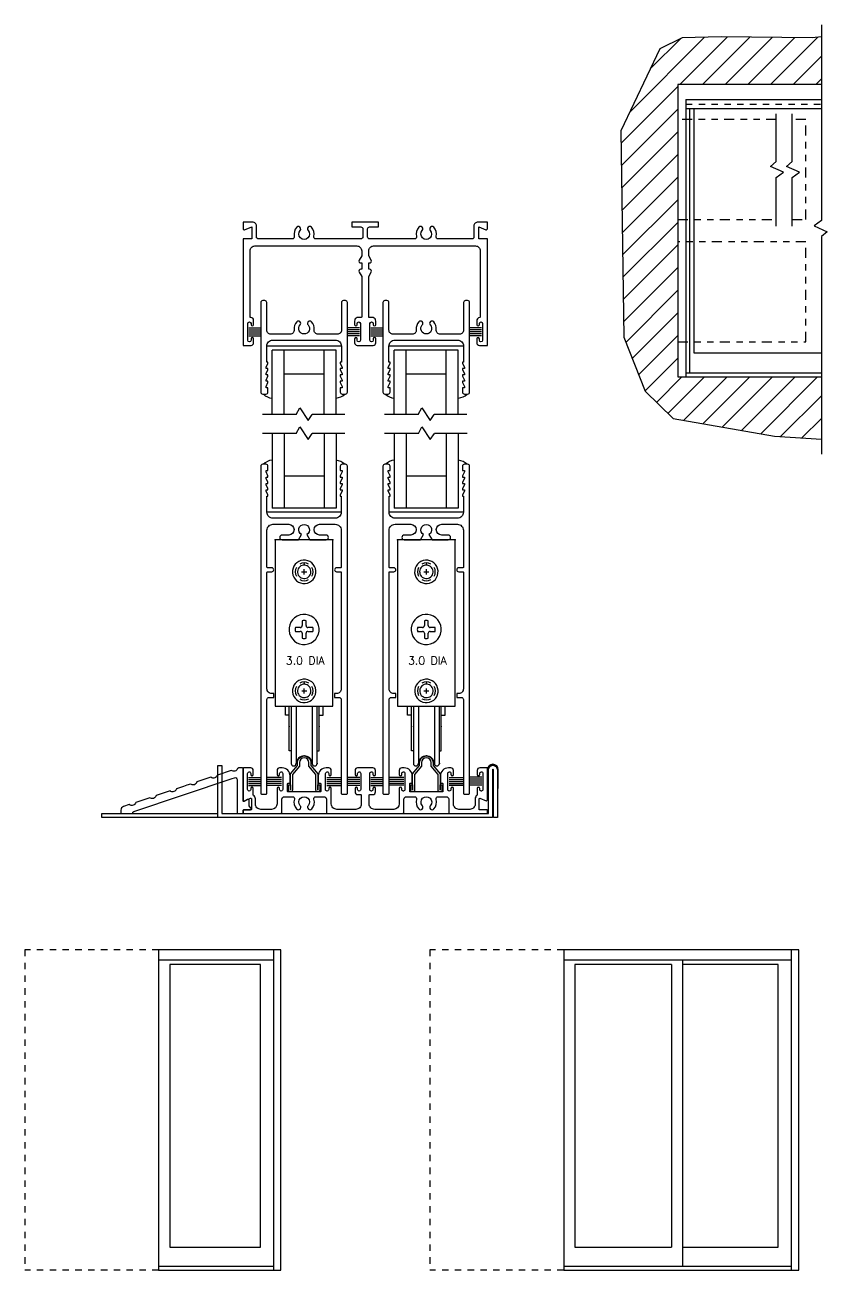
# Model space of a CAD drawing. Extents: x -7 to 43, y -9 to 27.6.
# Drawn here: x -7.05 to 5.48, y -8.97 to 10.47 of the extents above; entities that cross this region are included whole.
import ezdxf
from ezdxf.enums import TextEntityAlignment as Align

# ---------------------------------------------------------------- set-up
doc = ezdxf.new("R2010")
doc.units = 0
doc.header["$LTSCALE"] = 0.25
doc.header["$MEASUREMENT"] = 0
doc.linetypes.add('HIDDEN', pattern=[0.375, 0.25, -0.125])
doc.linetypes.add('PHANTOM2', pattern=[1.25, 0.625, -0.125, 0.125, -0.125, 0.125, -0.125])
doc.layers.get('0').update_dxf_attribs({"linetype": 'CONTINUOUS'})
for name, color, linetype in [('DIM', 7, 'CONTINUOUS'), ('FRAME', 1, 'CONTINUOUS'), ('GLASS-VINYL', 7, 'CONTINUOUS'), ('HEM COVER', 4, 'CONTINUOUS'), ('LATCH', 5, 'CONTINUOUS'), ('MISC', 7, 'CONTINUOUS'), ('POCKET-CLOSER', 1, 'CONTINUOUS'), ('RISER', 7, 'CONTINUOUS'), ('SEAL', 7, 'CONTINUOUS'), ('SILL-PAN', 7, 'CONTINUOUS'), ('TEXT', 7, 'CONTINUOUS')]:
    doc.layers.add(name, color=color, linetype=linetype)
doc.styles.get("Standard").update_dxf_attribs({"font": 'simplex.shx'})

# ---------------------------------------------------------------- blocks, each defined once
blk = doc.blocks.new('2-track head')
blk.add_lwpolyline([(1.983, -0.752), (1.983, -0.491, -1), (2.033, -0.491), (2.033, -0.509, 1), (2.073, -0.509), (2.073, -0.452, 0.348676), (2.033, -0.398), (1.973, -0.398, -0.414214), (1.963, -0.388), (1.963, 0.245), (2.001, 0.31, 0.57735), (1.975, 0.356), (1.963, 0.356), (1.963, 0.455), (1.975, 0.455, 0.57735), (2.001, 0.5), (1.963, 0.566), (1.963, 0.646, -0.414214), (2.038, 0.721), (3.631, 0.721, -0.414214), (3.706, 0.646), (3.706, -0.386, -0.373445), (3.697, -0.396, 0.383001), (3.651, -0.452), (3.651, -0.509, 1), (3.691, -0.509), (3.691, -0.491, -1), (3.741, -0.491), (3.741, -0.752, -1), (3.691, -0.752), (3.691, -0.729, 1), (3.651, -0.729), (3.651, -0.791, 0.414214), (3.691, -0.832), (3.816, -0.832), (3.816, 0.831), (3.681, 0.831), (3.681, 1.019), (3.794, 0.975, 0.528549), (3.816, 0.99), (3.816, 1.094), (3.668, 1.094, 0.414214), (3.606, 1.032), (3.606, 0.862, -0.414214), (3.575, 0.831), (3.045, 0.831, -0.485225), (3.015, 0.87, 0.248879), (2.978, 1.012, 1), (2.924, 0.963, -2.265582), (2.8, 0.963, 1), (2.746, 1.012, 0.248879), (2.709, 0.87, -0.485225), (2.679, 0.831), (1.976, 0.831, -0.414214), (1.945, 0.862), (1.945, 0.988, -0.414214), (1.976, 1.019), (2.118, 1.019), (2.118, 1.094), (1.698, 1.094), (1.698, 1.019), (1.84, 1.019, -0.414214), (1.871, 0.988), (1.871, 0.862, -0.414214), (1.84, 0.831), (1.137, 0.831, -0.485225), (1.107, 0.87, 0.248879), (1.07, 1.012, 1), (1.016, 0.963, -2.265582), (0.892, 0.963, 1), (0.838, 1.012, 0.248879), (0.801, 0.87, -0.485225), (0.771, 0.831), (0.241, 0.831, -0.414214), (0.21, 0.862), (0.21, 1.032, 0.414214), (0.148, 1.094), (0, 1.094), (0, 0.99, 0.528549), (0.022, 0.975), (0.135, 1.019), (0.135, 0.831), (0, 0.831), (0, -0.832), (0.125, -0.832, 0.414214), (0.165, -0.791), (0.165, -0.729, 1), (0.125, -0.729), (0.125, -0.752, -1), (0.075, -0.752), (0.075, -0.491, -1), (0.125, -0.491), (0.125, -0.509, 1), (0.165, -0.509), (0.165, -0.438, 0.443866), (0.121, -0.398, -0.443866), (0.11, -0.388), (0.11, 0.646, -0.414214), (0.185, 0.721), (1.778, 0.721, -0.414214), (1.853, 0.646), (1.853, 0.566), (1.815, 0.5, 0.57735), (1.841, 0.455), (1.853, 0.455), (1.853, 0.356), (1.841, 0.356, 0.57735), (1.815, 0.31), (1.853, 0.245), (1.853, -0.388, -0.414214), (1.843, -0.398), (1.783, -0.398, 0.348676), (1.743, -0.452), (1.743, -0.509, 1), (1.783, -0.509), (1.783, -0.491, -1), (1.833, -0.491), (1.833, -0.752, -1), (1.783, -0.752), (1.783, -0.729, 1), (1.743, -0.729), (1.743, -0.791, 0.414214), (1.783, -0.832), (1.908, -0.832), (2.033, -0.832, 0.414214), (2.073, -0.791), (2.073, -0.729, 1), (2.033, -0.729), (2.033, -0.752, -1)], format="xyb", close=True)
blk = doc.blocks.new('3742 2-track Sill')
blk.add_lwpolyline([(3.539, 0.052), (3.441, 0.052), (3.371, 0.052, -0.414214), (3.286, 0.137), (3.286, 0.324), (3.286, 0.378, 0.414214), (3.266, 0.398), (3.265, 0.398, 0.414214), (3.246, 0.379), (3.246, 0.363, -0.414214), (3.221, 0.338), (3.22, 0.338, -0.414214), (3.196, 0.363), (3.196, 0.614, -0.414214), (3.22, 0.638), (3.221, 0.638, -0.414214), (3.246, 0.614), (3.246, 0.598, 0.414214), (3.265, 0.578), (3.266, 0.578, 0.414214), (3.286, 0.598), (3.286, 0.66, 0.414214), (3.246, 0.7), (3.213, 0.7), (3.206, 0.7, 0.414214), (3.081, 0.575), (3.081, 0.47, 0.414214), (3.091, 0.46), (3.111, 0.46, -0.414214), (3.121, 0.45), (3.121, 0.335, -0.414214), (3.111, 0.325), (2.613, 0.325, -0.414214), (2.603, 0.335), (2.603, 0.45, -0.414214), (2.613, 0.46), (2.633, 0.46, 0.414214), (2.643, 0.47), (2.643, 0.575, 0.414214), (2.518, 0.7), (2.501, 0.7), (2.478, 0.7, 0.414214), (2.438, 0.66), (2.438, 0.598, 0.414214), (2.458, 0.578), (2.459, 0.578, 0.414214), (2.478, 0.598), (2.478, 0.614, -0.414214), (2.502, 0.638), (2.503, 0.638, -0.414214), (2.528, 0.614), (2.528, 0.363, -0.414214), (2.503, 0.338), (2.502, 0.338, -0.414214), (2.478, 0.363), (2.478, 0.379, 0.414214), (2.459, 0.398), (2.458, 0.398, 0.414214), (2.438, 0.378), (2.438, 0.324), (2.438, 0.14, -0.406851), (2.353, 0.052), (2.298, 0.052), (2.231, 0.052), (2.055, 0.052, -0.414214), (1.97, 0.137), (1.97, 0.175), (1.97, 0.274, -0.414214), (1.98, 0.284), (2.028, 0.284, 0.414214), (2.068, 0.324), (2.068, 0.378, 0.414214), (2.048, 0.398), (2.047, 0.398, 0.414214), (2.028, 0.379), (2.028, 0.363, -0.414214), (2.003, 0.338), (2.002, 0.338, -0.414214), (1.978, 0.363), (1.978, 0.614, -0.414214), (2.002, 0.638), (2.003, 0.638, -0.414214), (2.028, 0.614), (2.028, 0.598, 0.414214), (2.047, 0.578), (2.048, 0.578, 0.414214), (2.068, 0.598), (2.068, 0.66, 0.414214), (2.028, 0.7), (1.947, 0.7), (1.869, 0.7), (1.788, 0.7, 0.414214), (1.748, 0.66), (1.748, 0.598, 0.414214), (1.768, 0.578), (1.769, 0.578, 0.414214), (1.788, 0.598), (1.788, 0.614, -0.414214), (1.812, 0.638), (1.813, 0.638, -0.414214), (1.838, 0.614), (1.838, 0.363, -0.414214), (1.813, 0.338), (1.812, 0.338, -0.414214), (1.788, 0.363), (1.788, 0.379, 0.414214), (1.769, 0.398), (1.768, 0.398, 0.414214), (1.748, 0.378), (1.748, 0.324, 0.414214), (1.788, 0.284), (1.836, 0.284, -0.414214), (1.846, 0.274), (1.846, 0.175), (1.846, 0.137, -0.414214), (1.761, 0.052), (1.566, 0.052), (1.494, 0.052), (1.463, 0.052, -0.414214), (1.378, 0.137), (1.378, 0.324), (1.378, 0.378, 0.414214), (1.358, 0.398), (1.357, 0.398, 0.414214), (1.338, 0.379), (1.338, 0.363, -0.414214), (1.313, 0.338), (1.312, 0.338, -0.414214), (1.288, 0.363), (1.288, 0.614, -0.414214), (1.312, 0.638), (1.313, 0.638, -0.414214), (1.338, 0.614), (1.338, 0.598, 0.414214), (1.357, 0.578), (1.358, 0.578, 0.414214), (1.378, 0.598), (1.378, 0.66, 0.414214), (1.338, 0.7), (1.305, 0.7), (1.298, 0.7, 0.414214), (1.173, 0.575), (1.173, 0.47, 0.414214), (1.183, 0.46), (1.203, 0.46, -0.414214), (1.213, 0.45), (1.213, 0.335, -0.414214), (1.203, 0.325), (0.705, 0.325, -0.414214), (0.695, 0.335), (0.695, 0.45, -0.414214), (0.705, 0.46), (0.725, 0.46, 0.414214), (0.735, 0.47), (0.735, 0.575, 0.414214), (0.61, 0.7), (0.593, 0.7), (0.57, 0.7, 0.414214), (0.53, 0.66), (0.53, 0.598, 0.414214), (0.55, 0.578), (0.551, 0.578, 0.414214), (0.57, 0.598), (0.57, 0.614, -0.414214), (0.594, 0.638), (0.595, 0.638, -0.414214), (0.62, 0.614), (0.62, 0.363, -0.414214), (0.595, 0.338), (0.594, 0.338, -0.414214), (0.57, 0.363), (0.57, 0.379, 0.414214), (0.551, 0.398), (0.55, 0.398, 0.414214), (0.53, 0.378), (0.53, 0.324), (0.53, 0.14, -0.406851), (0.445, 0.052), (0.369, 0.052), (0.277, 0.052, -0.414214), (0.192, 0.137), (0.192, 0.215, 0.250492), (0.16, 0.275), (0.16, 0.378, 0.414214), (0.14, 0.398), (0.139, 0.398, 0.414214), (0.12, 0.379), (0.12, 0.363, -0.414214), (0.095, 0.338), (0.094, 0.338, -0.414214), (0.07, 0.363), (0.07, 0.614, -0.414214), (0.094, 0.638), (0.095, 0.638, -0.414214), (0.12, 0.614), (0.12, 0.598, 0.414214), (0.139, 0.578), (0.14, 0.578, 0.414214), (0.16, 0.598), (0.16, 0.66, 0.414214), (0.12, 0.7), (0.01, 0.7, 0.414214), (0, 0.69), (0, 0.292), (0, 0.202, 0.528549), (0.022, 0.188), (0.116, 0.225, -0.528549), (0.13, 0.215), (0.13, 0.054, -0.414214), (0.12, 0.044), (0.01, 0.044, 0.414214), (0, 0.034), (0, 0, 0.414214), (0.01, -0.01), (0.365, -0.01), (0.436, -0.01), (0.585, -0.01, 0.414214), (0.605, 0.01), (0.605, 0.21, -0.414214), (0.645, 0.25), (0.695, 0.25), (0.772, 0.25, -0.499657), (0.801, 0.21, 0.259642), (0.836, 0.06, 1), (0.892, 0.11, -2.247229), (1.016, 0.11, 1), (1.072, 0.06, 0.259642), (1.107, 0.21, -0.499657), (1.136, 0.25), (1.204, 0.25), (1.263, 0.25, -0.414214), (1.303, 0.21), (1.303, 0, 0.414214), (1.313, -0.01), (1.467, -0.01), (1.503, -0.01), (2.298, -0.01), (2.344, -0.01), (2.493, -0.01, 0.414214), (2.513, 0.01), (2.513, 0.21, -0.414214), (2.553, 0.25), (2.603, 0.25), (2.68, 0.25, -0.499657), (2.709, 0.21, 0.259642), (2.744, 0.06, 1), (2.8, 0.11, -2.247229), (2.924, 0.11, 1), (2.98, 0.06, 0.259642), (3.015, 0.21, -0.499657), (3.044, 0.25), (3.112, 0.25), (3.171, 0.25, -0.414214), (3.211, 0.21), (3.211, 0, 0.414214), (3.221, -0.01), (3.375, -0.01), (3.471, -0.01), (3.806, -0.01, 0.414214), (3.816, 0), (3.816, 0.034, 0.414214), (3.806, 0.044), (3.696, 0.044, -0.414214), (3.686, 0.054), (3.686, 0.215, -0.528549), (3.7, 0.225), (3.794, 0.188, 0.528549), (3.816, 0.202), (3.816, 0.292), (3.816, 0.69, 0.414214), (3.806, 0.7), (3.696, 0.7, 0.414214), (3.656, 0.66), (3.656, 0.598, 0.414214), (3.675, 0.578), (3.676, 0.578, 0.414214), (3.696, 0.598), (3.696, 0.614, -0.414214), (3.72, 0.638), (3.721, 0.638, -0.414214), (3.746, 0.614), (3.746, 0.363, -0.414214), (3.721, 0.338), (3.72, 0.338, -0.414214), (3.696, 0.363), (3.696, 0.379, 0.414214), (3.676, 0.398), (3.676, 0.398, 0.414214), (3.656, 0.378), (3.656, 0.275, 0.250492), (3.624, 0.215), (3.624, 0.137, -0.414214)], format="xyb", close=True)
blk = doc.blocks.new('FW1020 STD SILL')
blk.add_lwpolyline([(0.075, 0.457, 1), (-0.075, 0.457), (-0.075, 0.402), (-0.184, 0.272), (-0.184, 0.03, -1), (-0.244, 0.03), (-0.244, 0.109), (-0.214, 0.109), (-0.214, 0.027), (-0.214, 0.283), (-0.105, 0.413), (-0.105, 0.457, -1), (0.105, 0.457), (0.105, 0.413), (0.214, 0.283), (0.214, 0.027), (0.214, 0.109), (0.244, 0.109), (0.244, 0.03, -1), (0.184, 0.03), (0.184, 0.272), (0.075, 0.402)], format="xyb", close=True)
blk = doc.blocks.new('3027 MAMMOTH B-RAIL')
at = {"color": 0}
blk.add_lwpolyline([(0.475, -0.624, 0.414214), (0.506, -0.655), (0.57, -0.655, -0.414214), (0.58, -0.665), (0.58, -2.484, -0.414214), (0.508, -2.556), (0.475, -2.556), (0.475, -2.618), (0.549, -2.618, -0.414214), (0.58, -2.649), (0.58, -4.116, 0.414214), (0.59, -4.126), (0.667, -4.126, 0.414214), (0.677, -4.116), (0.677, 0.993, 0.414214), (0.646, 1.024), (0.596, 1.024, 0.414214), (0.565, 0.993), (0.565, 0.924), (0.595, 0.924), (0.595, 0.904), (0.565, 0.844), (0.565, 0.824), (0.595, 0.824), (0.595, 0.804), (0.565, 0.744), (0.565, 0.724), (0.595, 0.724), (0.595, 0.704), (0.565, 0.644), (0.565, 0.624), (0.595, 0.624), (0.595, 0.604), (0.565, 0.544), (0.565, 0.524), (0.58, 0.524), (0.58, 0.275, -0.414214), (0.486, 0.181), (-0.486, 0.181, -0.414214), (-0.58, 0.275), (-0.58, 0.524), (-0.565, 0.524), (-0.565, 0.544), (-0.595, 0.604), (-0.595, 0.624), (-0.565, 0.624), (-0.565, 0.644), (-0.595, 0.704), (-0.595, 0.724), (-0.565, 0.724), (-0.565, 0.744), (-0.595, 0.804), (-0.595, 0.824), (-0.565, 0.824), (-0.565, 0.844), (-0.595, 0.904), (-0.595, 0.924), (-0.565, 0.924), (-0.565, 0.993, 0.414214), (-0.596, 1.024), (-0.646, 1.024, 0.414214), (-0.677, 0.993), (-0.677, -4.116, 0.414214), (-0.667, -4.126), (-0.59, -4.126, 0.414214), (-0.58, -4.116), (-0.58, -2.649, -0.414214), (-0.549, -2.618), (-0.475, -2.618), (-0.475, -2.556), (-0.508, -2.556, -0.414214), (-0.58, -2.484), (-0.58, -0.665, -0.414214), (-0.57, -0.655), (-0.506, -0.655, 0.414214), (-0.475, -0.624, 0.414214), (-0.506, -0.593), (-0.57, -0.593, -0.414214), (-0.58, -0.583), (-0.58, -0.007, -0.414214), (-0.486, 0.087), (-0.241, 0.087, -1), (-0.241, -0.081), (-0.343, -0.081, 1), (-0.343, -0.156), (-0.09, -0.156), (-0.042, -0.073, -3.732051), (0.042, -0.073), (0.09, -0.156), (0.342, -0.156, 1), (0.342, -0.081), (0.241, -0.081, -1), (0.241, 0.087), (0.486, 0.087, -0.414214), (0.58, -0.007), (0.58, -0.583, -0.414214), (0.57, -0.593), (0.506, -0.593, 0.414214)], format="xyb", close=True, dxfattribs=at)
blk = doc.blocks.new('Roller Assy 3p0 Dia - Side(EX)')
at = {"color": 7}
for p, q in [((-0.45, 0), (-0.45, -2.6)), ((0.45, 0), (-0.45, 0)), ((0.45, -2.6), (0.45, 0)), ((-0.03, -1.263), (-0.03, -1.34)), ((0.03, -1.34), (0.03, -1.263)), ((-0.06, -1.37), (-0.137, -1.37)), ((-0.137, -1.43), (-0.06, -1.43)), ((-0.03, -1.46), (-0.03, -1.537)), ((0.03, -1.537), (0.03, -1.46)), ((0.137, -1.37), (0.06, -1.37)), ((0.06, -1.43), (0.137, -1.43)), ((-0.45, -2.6), (0.45, -2.6)), ((-0.293, -2.74), (-0.293, -2.6)), ((0.297, -2.74), (0.297, -2.6)), ((-0.231, -2.74), (-0.293, -2.74)), ((0.235, -2.74), (0.297, -2.74))]:
    blk.add_line(p, q, dxfattribs=at)
at = {"linetype": 'Continuous'}
for p, q in [((-0.039, -0.5), (0.041, -0.5)), ((0.001, -0.54), (0.001, -0.46)), ((0.002, -2.4), (0.002, -2.32)), ((-0.038, -2.36), (0.042, -2.36))]:
    blk.add_line(p, q, dxfattribs=at)
for p, q in [((-0.233, -3.294), (-0.233, -2.6)), ((-0.202, -2.6), (-0.202, -3.492)), ((-0.124, -2.6), (-0.124, -3.494)), ((0.126, -2.6), (0.126, -3.494)), ((0.204, -3.492), (0.204, -2.6)), ((0.235, -3.294), (0.235, -2.6)), ((-0.202, -3.294), (-0.233, -3.294)), ((0.204, -3.294), (0.235, -3.294))]:
    blk.add_line(p, q)
at = {"color": 7}
for centre, radius, start, end in [((0.001, -0.5), 0.183, 106.169, 106.1378), ((0.001, -0.5), 0.105, 131.0231, 130.9828), ((0, -1.4), 0.235, 117.4668, 117.4309), ((-0.06, -1.34), 0.03, 270, 0), ((0, -1.4), 0.14, 77.6505, 102.3495), ((0.06, -1.34), 0.03, 180, 270), ((0, -1.4), 0.14, 167.6505, 192.3495), ((-0.06, -1.46), 0.03, 0, 90), ((0, -1.4), 0.14, 257.6505, 282.3495), ((0.06, -1.46), 0.03, 90, 180), ((0, -1.4), 0.14, 347.6505, 12.3495), ((0.002, -2.36), 0.183, 106.169, 106.1378), ((0.002, -2.36), 0.105, 131.0231, 130.9828)]:
    blk.add_arc(centre, radius, start, end, dxfattribs=at)
at = {"color": 7, "linetype": 'Continuous'}
for centre, start, end in [((0.001, -0.5), 60, 120), ((0.001, -0.5), 150, 210), ((0.001, -0.5), 330, 30), ((0.001, -0.5), 240, 300), ((0.002, -2.36), 150, 210), ((0.002, -2.36), 60, 120), ((0.002, -2.36), 330, 30), ((0.002, -2.36), 240, 300)]:
    blk.add_arc(centre, 0.14, start, end, dxfattribs=at)
for centre, radius, start, end in [((-0.163, -3.492), 0.0391, 180, 357.1707), ((0.001, -3.5), 0.125, 2.8293, 177.1707), ((0.165, -3.492), 0.0391, 182.8293, 0)]:
    blk.add_arc(centre, radius, start, end)
at = {"color": 7, "linetype": 'ByBlock'}
for p in [(-0.45, 0), (0.45, 0), (0.001, -0.38), (0.002, -2.24)]:
    blk.add_point(p, dxfattribs=at)
at = {"color": 0, "linetype": 'ByBlock'}
for p in [(-0.45, 0), (-0.45, 0), (0.45, 0), (0.45, 0), (-0.233, -2.915), (0.235, -2.915), (-0.124, -3.494), (0.001, -3.375), (0.204, -3.492)]:
    blk.add_point(p, dxfattribs=at)
blk.add_text('3.0 DIA', height=0.125).set_placement((0.017, -1.949), align=Align.CENTER)
blk = doc.blocks.new('3752 RISER')
at = {"color": 1}
blk.add_lwpolyline([(0.122, -0.364), (0.095, -0.328), (0.095, -0.241, 0.57735), (0.071, -0.227), (0.015, -0.259, -0.57735), (0, -0.25), (0, 0.25, 0.414214), (-0.016, 0.266), (-0.07, 0.266, 0.321849), (-0.085, 0.255, -0.530341), (-0.184, 0.228), (-0.402, 0.155, -0.564933), (-0.503, 0.121), (-0.721, 0.048, -0.564933), (-0.821, 0.014), (-0.88, -0.005), (-0.933, -0.023), (-1.039, -0.059, -0.564933), (-1.14, -0.092), (-1.358, -0.165, -0.564933), (-1.459, -0.199), (-1.676, -0.272, -0.564933), (-1.777, -0.306), (-1.866, -0.336, 0.322343), (-1.908, -0.394), (-1.908, -0.444), (-1.727, -0.444, -0.324941), (-1.706, -0.414), (-0.17, 0.101), (-0.135, 0.113, -0.512467), (-0.094, 0.083), (-0.094, -0.386), (-0.094, -0.434, 0.414214), (-0.084, -0.444), (-0.01, -0.444, 0.414214), (0, -0.434), (0, -0.4, -0.414214), (0.01, -0.39), (0.109, -0.39, 0.614986)], format="xyb", close=True, dxfattribs=at)
blk = doc.blocks.new('3004 STD TOP-RAIL')
at = {"color": 5}
blk.add_lwpolyline([(-0.116, 0.106), (-0.116, 0.106, 0.216769), (-0.156, -0.018, -0.448133), (-0.218, -0.087), (-0.521, -0.087, -0.414214), (-0.583, -0.025), (-0.583, 0.405, 0.414214), (-0.614, 0.436), (-0.646, 0.436, 0.414214), (-0.677, 0.405), (-0.677, -0.993, 0.414214), (-0.646, -1.024), (-0.596, -1.024, 0.414214), (-0.565, -0.993), (-0.565, -0.924), (-0.595, -0.924), (-0.595, -0.904), (-0.565, -0.844), (-0.565, -0.824), (-0.595, -0.824), (-0.595, -0.804), (-0.565, -0.744), (-0.565, -0.724), (-0.595, -0.724), (-0.595, -0.704), (-0.565, -0.644), (-0.565, -0.624), (-0.595, -0.624), (-0.595, -0.604), (-0.565, -0.544), (-0.565, -0.524), (-0.583, -0.524), (-0.583, -0.275, -0.414214), (-0.489, -0.181), (0, -0.181), (0.489, -0.181, -0.414214), (0.583, -0.275), (0.583, -0.524), (0.565, -0.524), (0.565, -0.544), (0.595, -0.604), (0.595, -0.624), (0.565, -0.624), (0.565, -0.644), (0.595, -0.704), (0.595, -0.724), (0.565, -0.724), (0.565, -0.744), (0.595, -0.804), (0.595, -0.824), (0.565, -0.824), (0.565, -0.844), (0.595, -0.904), (0.595, -0.924), (0.565, -0.924), (0.565, -0.993, 0.414214), (0.596, -1.024), (0.646, -1.024, 0.414214), (0.677, -0.993), (0.677, 0.405, 0.414214), (0.646, 0.436), (0.614, 0.436, 0.414214), (0.583, 0.405), (0.583, -0.025, -0.414214), (0.521, -0.087), (0.218, -0.087, -0.448133), (0.156, -0.018, 0.216769), (0.116, 0.106, 0.999998), (0.062, 0.057, -0.651692), (0, -0.084, -0.651692), (-0.062, 0.057, 0.999998), (-0.116, 0.106), (-0.116, 0.106)], format="xyb", dxfattribs=at)

msp = doc.modelspace()

# ---------------------------------------------------------------- hatches: boundary and pattern name
at = {"layer": 'DIM'}
h = msp.add_hatch(dxfattribs=at)
h.set_pattern_fill('ANSI31', color=256, scale=2, style=0)
h.paths.add_polyline_path([(5.389, 10.289), (5.248, 10.273), (3.824, 10.288), (3.214, 10.275), (2.869, 10.101), (2.259, 8.819), (2.304, 5.599), (2.635, 4.753), (3.073, 4.328), (4.655, 4.052), (5.389, 4.007), (5.389, 4.978), (3.149, 4.978), (3.149, 9.544), (5.389, 9.544)])

# ---------------------------------------------------------------- linework, layer by layer
at = {"color": 1, "linetype": 'HIDDEN'}
for p, q in [((-7.05, -3.97), (-7.05, -8.97)), ((-4.962, -3.97), (-7.05, -3.97)), ((1.365, -3.97), (-0.723, -3.97)), ((-0.723, -3.97), (-0.723, -8.97)), ((-4.962, -8.97), (-7.05, -8.97)), ((1.365, -8.97), (-0.723, -8.97))]:
    msp.add_line(p, q, dxfattribs=at)
at = {"color": 1}
for p, q in [((-3.05, -3.97), (-4.962, -3.97)), ((-4.962, -3.97), (-4.962, -8.97)), ((-3.161, -8.97), (-3.161, -3.97)), ((-3.05, -8.97), (-3.05, -3.97)), ((5.037, -3.97), (1.365, -3.97)), ((1.365, -3.97), (1.365, -8.97)), ((4.925, -8.97), (4.925, -3.97)), ((5.037, -8.97), (5.037, -3.97)), ((-3.161, -4.13), (-4.962, -4.13)), ((4.925, -4.13), (1.365, -4.13)), ((-4.962, -8.911), (-3.161, -8.911)), ((1.365, -8.911), (4.925, -8.911)), ((-4.962, -8.97), (-3.05, -8.97)), ((1.365, -8.97), (5.037, -8.97))]:
    msp.add_line(p, q, dxfattribs=at)
at = {"color": 5}
for p, q in [((-3.37, -4.2), (-4.786, -4.2)), ((-4.786, -4.2), (-4.786, -8.61)), ((-3.37, -8.61), (-3.37, -4.2)), ((3.047, -4.2), (1.541, -4.2)), ((1.541, -4.2), (1.541, -8.61)), ((3.047, -4.2), (3.047, -8.61)), ((3.223, -4.13), (3.223, -8.911)), ((4.717, -4.2), (3.223, -4.2)), ((4.717, -8.61), (4.717, -4.2)), ((-4.786, -8.61), (-3.37, -8.61)), ((1.541, -8.61), (3.047, -8.61)), ((3.223, -8.61), (4.717, -8.61))]:
    msp.add_line(p, q, dxfattribs=at)
at = {"color": 7}
for points in [[(4.685, 7.331), (4.685, 8.09), (4.8, 8.175), (4.596, 8.266), (4.685, 8.34), (4.685, 9.086)], [(4.935, 7.331), (4.935, 8.09), (5.05, 8.175), (4.846, 8.266), (4.935, 8.34), (4.935, 9.086)]]:
    msp.add_lwpolyline(points, dxfattribs=at)
at = {"layer": 'GLASS-VINYL'}
for p, q in [((-2.106, 5.459), (-3.272, 5.459)), ((-0.198, 5.459), (-1.364, 5.459)), ((-2.189, 5.396), (-3.189, 5.396)), ((-3.189, 4.389), (-3.189, 5.396)), ((-3.001, 4.389), (-3.001, 5.396)), ((-2.376, 4.389), (-2.376, 5.396)), ((-2.189, 4.389), (-2.189, 5.396)), ((-0.281, 5.396), (-1.281, 5.396)), ((-1.281, 4.389), (-1.281, 5.396)), ((-1.093, 4.389), (-1.093, 5.396)), ((-0.468, 4.389), (-0.468, 5.396)), ((-0.281, 4.389), (-0.281, 5.396)), ((-2.376, 5.021), (-3.001, 5.021)), ((-0.468, 5.021), (-1.093, 5.021)), ((-2.814, 4.389), (-2.758, 4.493)), ((-2.758, 4.493), (-2.628, 4.296)), ((-0.906, 4.389), (-0.85, 4.493)), ((-0.85, 4.493), (-0.72, 4.296)), ((-2.814, 4.389), (-3.34, 4.389)), ((-2.628, 4.296), (-2.564, 4.389)), ((-2.054, 4.389), (-2.564, 4.389)), ((-0.906, 4.389), (-1.432, 4.389)), ((-0.72, 4.296), (-0.656, 4.389)), ((-0.146, 4.389), (-0.656, 4.389)), ((-2.813, 4.092), (-3.339, 4.092)), ((-3.189, 4.092), (-3.189, 2.926)), ((-3.001, 4.092), (-3.001, 2.926)), ((-2.813, 4.092), (-2.757, 4.196)), ((-2.757, 4.196), (-2.627, 3.999)), ((-2.627, 3.999), (-2.563, 4.092)), ((-2.053, 4.092), (-2.563, 4.092)), ((-2.376, 4.092), (-2.376, 2.926)), ((-2.189, 4.092), (-2.189, 2.926)), ((-0.905, 4.092), (-1.431, 4.092)), ((-1.281, 4.092), (-1.281, 2.926)), ((-1.093, 4.092), (-1.093, 2.926)), ((-0.905, 4.092), (-0.849, 4.196)), ((-0.849, 4.196), (-0.719, 3.999)), ((-0.719, 3.999), (-0.655, 4.092)), ((-0.145, 4.092), (-0.655, 4.092)), ((-0.468, 4.092), (-0.468, 2.926)), ((-0.281, 4.092), (-0.281, 2.926)), ((-2.376, 3.427), (-3.001, 3.427)), ((-0.468, 3.427), (-1.093, 3.427)), ((-2.189, 2.926), (-3.189, 2.926)), ((-0.281, 2.926), (-1.281, 2.926)), ((-2.109, 2.864), (-3.269, 2.864)), ((-0.201, 2.864), (-1.361, 2.864))]:
    msp.add_line(p, q, dxfattribs=at)
for centre, start, end in [((-3.171, 4.863), 224.9356, 265.1823), ((-2.205, 4.865), 274.2808, 314.2526), ((-1.263, 4.863), 224.9356, 265.1823), ((-0.297, 4.865), 274.2808, 314.2526), ((-3.171, 3.46), 94.8177, 135.0644), ((-2.205, 3.458), 45.7474, 85.7192), ((-1.263, 3.46), 94.8177, 135.0644), ((-0.297, 3.458), 45.7474, 85.7192)]:
    msp.add_arc(centre, 0.218, start, end, dxfattribs=at)
at = {"layer": 'HEM COVER'}
msp.add_lwpolyline([(0.174, -1.157), (0.175, -1.447), (0.19, -1.447), (0.189, -1.157, -1), (0.329, -1.157), (0.329, -1.447), (0.344, -1.447), (0.344, -1.157, 1)], format="xyb", close=True, dxfattribs=at)
at = {"layer": 'MISC'}
for p, q in [((5.389, 10.475), (5.389, 7.421)), ((5.389, 9.544), (3.149, 9.544)), ((3.149, 9.544), (3.149, 4.978)), ((3.399, 9.169), (3.399, 5.353)), ((5.389, 7.421), (5.275, 7.337)), ((5.275, 7.337), (5.479, 7.245)), ((5.479, 7.245), (5.389, 7.171)), ((5.389, 7.171), (5.389, 3.774)), ((3.149, 4.978), (5.389, 4.978))]:
    msp.add_line(p, q, dxfattribs=at)
at = {"layer": 'POCKET-CLOSER', "linetype": 'PHANTOM2'}
for points in [[(4.685, 8.997), (3.149, 8.997), (3.149, 7.434), (4.685, 7.434)], [(4.935, 7.434), (5.149, 7.434), (5.149, 8.997), (4.935, 8.997)]]:
    msp.add_lwpolyline(points, dxfattribs=at)
msp.add_lwpolyline([(3.149, 5.526), (5.149, 5.526), (5.149, 7.089), (3.149, 7.089)], close=True, dxfattribs=at)
at = {"layer": 'SEAL'}
for p, q in [((-3.553, 5.742), (-3.366, 5.742)), ((-3.553, 5.711), (-3.366, 5.711)), ((-3.553, 5.68), (-3.366, 5.68)), ((-3.553, 5.649), (-3.366, 5.649)), ((-1.824, 5.742), (-2.012, 5.742)), ((-1.824, 5.711), (-2.012, 5.711)), ((-1.824, 5.68), (-2.012, 5.68)), ((-1.824, 5.649), (-2.012, 5.649)), ((-1.645, 5.742), (-1.458, 5.742)), ((-1.645, 5.711), (-1.458, 5.711)), ((-1.645, 5.68), (-1.458, 5.68)), ((-1.645, 5.649), (-1.458, 5.649)), ((0.084, 5.742), (-0.104, 5.742)), ((0.084, 5.711), (-0.104, 5.711)), ((0.084, 5.68), (-0.104, 5.68)), ((0.084, 5.649), (-0.104, 5.649)), ((-3.553, 5.618), (-3.366, 5.618)), ((-1.824, 5.618), (-2.012, 5.618)), ((-1.645, 5.618), (-1.458, 5.618)), ((0.084, 5.618), (-0.104, 5.618)), ((-3.557, -1.28), (-3.368, -1.28)), ((-3.557, -1.311), (-3.368, -1.311)), ((-3.557, -1.342), (-3.368, -1.342)), ((-3.04, -1.28), (-3.271, -1.28)), ((-3.04, -1.311), (-3.271, -1.311)), ((-3.04, -1.342), (-3.271, -1.342)), ((-2.336, -1.28), (-2.105, -1.28)), ((-2.336, -1.311), (-2.105, -1.311)), ((-2.336, -1.342), (-2.105, -1.342)), ((-1.821, -1.279), (-2.011, -1.279)), ((-1.821, -1.31), (-2.011, -1.31)), ((-1.821, -1.341), (-2.011, -1.341)), ((-1.647, -1.279), (-1.457, -1.279)), ((-1.647, -1.31), (-1.457, -1.31)), ((-1.647, -1.341), (-1.457, -1.341)), ((-1.133, -1.276), (-1.363, -1.276)), ((-1.133, -1.307), (-1.363, -1.307)), ((-1.133, -1.338), (-1.363, -1.338)), ((-0.426, -1.276), (-0.197, -1.276)), ((-0.426, -1.307), (-0.197, -1.307)), ((-0.426, -1.338), (-0.197, -1.338)), ((0.087, -1.275), (-0.103, -1.275)), ((0.087, -1.306), (-0.103, -1.306)), ((0.087, -1.337), (-0.103, -1.337)), ((-3.557, -1.373), (-3.368, -1.373)), ((-3.557, -1.404), (-3.368, -1.404)), ((-3.04, -1.373), (-3.271, -1.373)), ((-3.04, -1.404), (-3.271, -1.404)), ((-2.336, -1.373), (-2.105, -1.373)), ((-2.336, -1.404), (-2.105, -1.404)), ((-1.821, -1.372), (-2.011, -1.372)), ((-1.821, -1.403), (-2.011, -1.403)), ((-1.647, -1.372), (-1.457, -1.372)), ((-1.647, -1.403), (-1.457, -1.403)), ((-1.133, -1.369), (-1.363, -1.369)), ((-1.133, -1.4), (-1.363, -1.4)), ((-0.426, -1.369), (-0.197, -1.369)), ((-0.426, -1.4), (-0.197, -1.4)), ((0.087, -1.368), (-0.103, -1.368)), ((0.087, -1.399), (-0.103, -1.399))]:
    msp.add_line(p, q, dxfattribs=at)
at = {"layer": 'SILL-PAN'}
for p, q in [((3.274, 9.308), (5.389, 9.308)), ((3.274, 9.308), (3.274, 4.978)), ((3.274, 9.169), (5.389, 9.169)), ((3.336, 5.041), (3.336, 9.169)), ((3.399, 5.353), (5.389, 5.353)), ((3.274, 5.041), (5.389, 5.041)), ((-5.847, -1.9), (-5.847, -1.838)), ((-5.847, -1.838), (-4.036, -1.838)), ((-4.036, -1.9), (-5.847, -1.9))]:
    msp.add_line(p, q, dxfattribs=at)
at = {"layer": 'SILL-PAN', "linetype": 'HIDDEN'}
msp.add_line((3.274, 9.239), (5.389, 9.239), dxfattribs=at)
at = {"layer": 'SILL-PAN'}
msp.add_lwpolyline([(0.329, -1.157), (0.329, -1.9), (0.267, -1.9), (0.267, -1.157, 1), (0.252, -1.157), (0.252, -1.9), (-4.036, -1.9), (-4.036, -1.088), (-3.973, -1.088), (-3.973, -1.838), (0.19, -1.838), (0.19, -1.157, -1)], format="xyb", close=True, dxfattribs=at)
at = {"layer": 'TEXT'}
for points in [[(5.389, 10.289), (5.248, 10.273), (5.248, 10.273), (5.248, 10.273), (3.824, 10.288), (3.214, 10.275), (2.869, 10.101), (2.259, 8.819), (2.304, 5.599)], [(2.304, 5.599), (2.635, 4.753), (3.073, 4.328), (4.655, 4.052), (4.655, 4.052), (5.389, 4.007)]]:
    msp.add_lwpolyline(points, dxfattribs=at)

# ---------------------------------------------------------------- block references
for name, p in [('3004 STD TOP-RAIL', (-2.689, 5.733)), ('3004 STD TOP-RAIL', (-0.781, 5.733)), ('Roller Assy 3p0 Dia - Side(EX)', (-2.689, 2.434)), ('Roller Assy 3p0 Dia - Side(EX)', (-0.781, 2.434)), ('FW1020 STD SILL', (-2.688, -1.503)), ('FW1020 STD SILL', (-0.78, -1.503))]:
    msp.add_blockref(name, p)
at = {"layer": 'FRAME'}
for name, p in [('2-track head', (-3.643, 6.302)), ('3742 2-track Sill', (-3.642, -1.828))]:
    msp.add_blockref(name, p, dxfattribs=at)
at = {"layer": 'LATCH'}
for p in [(-2.689, 2.59), (-0.781, 2.59)]:
    msp.add_blockref('3027 MAMMOTH B-RAIL', p, dxfattribs=at)
at = {"layer": 'RISER'}
msp.add_blockref('3752 RISER', (-3.642, -1.394), dxfattribs=at)

doc.saveas('drawing.dxf')
